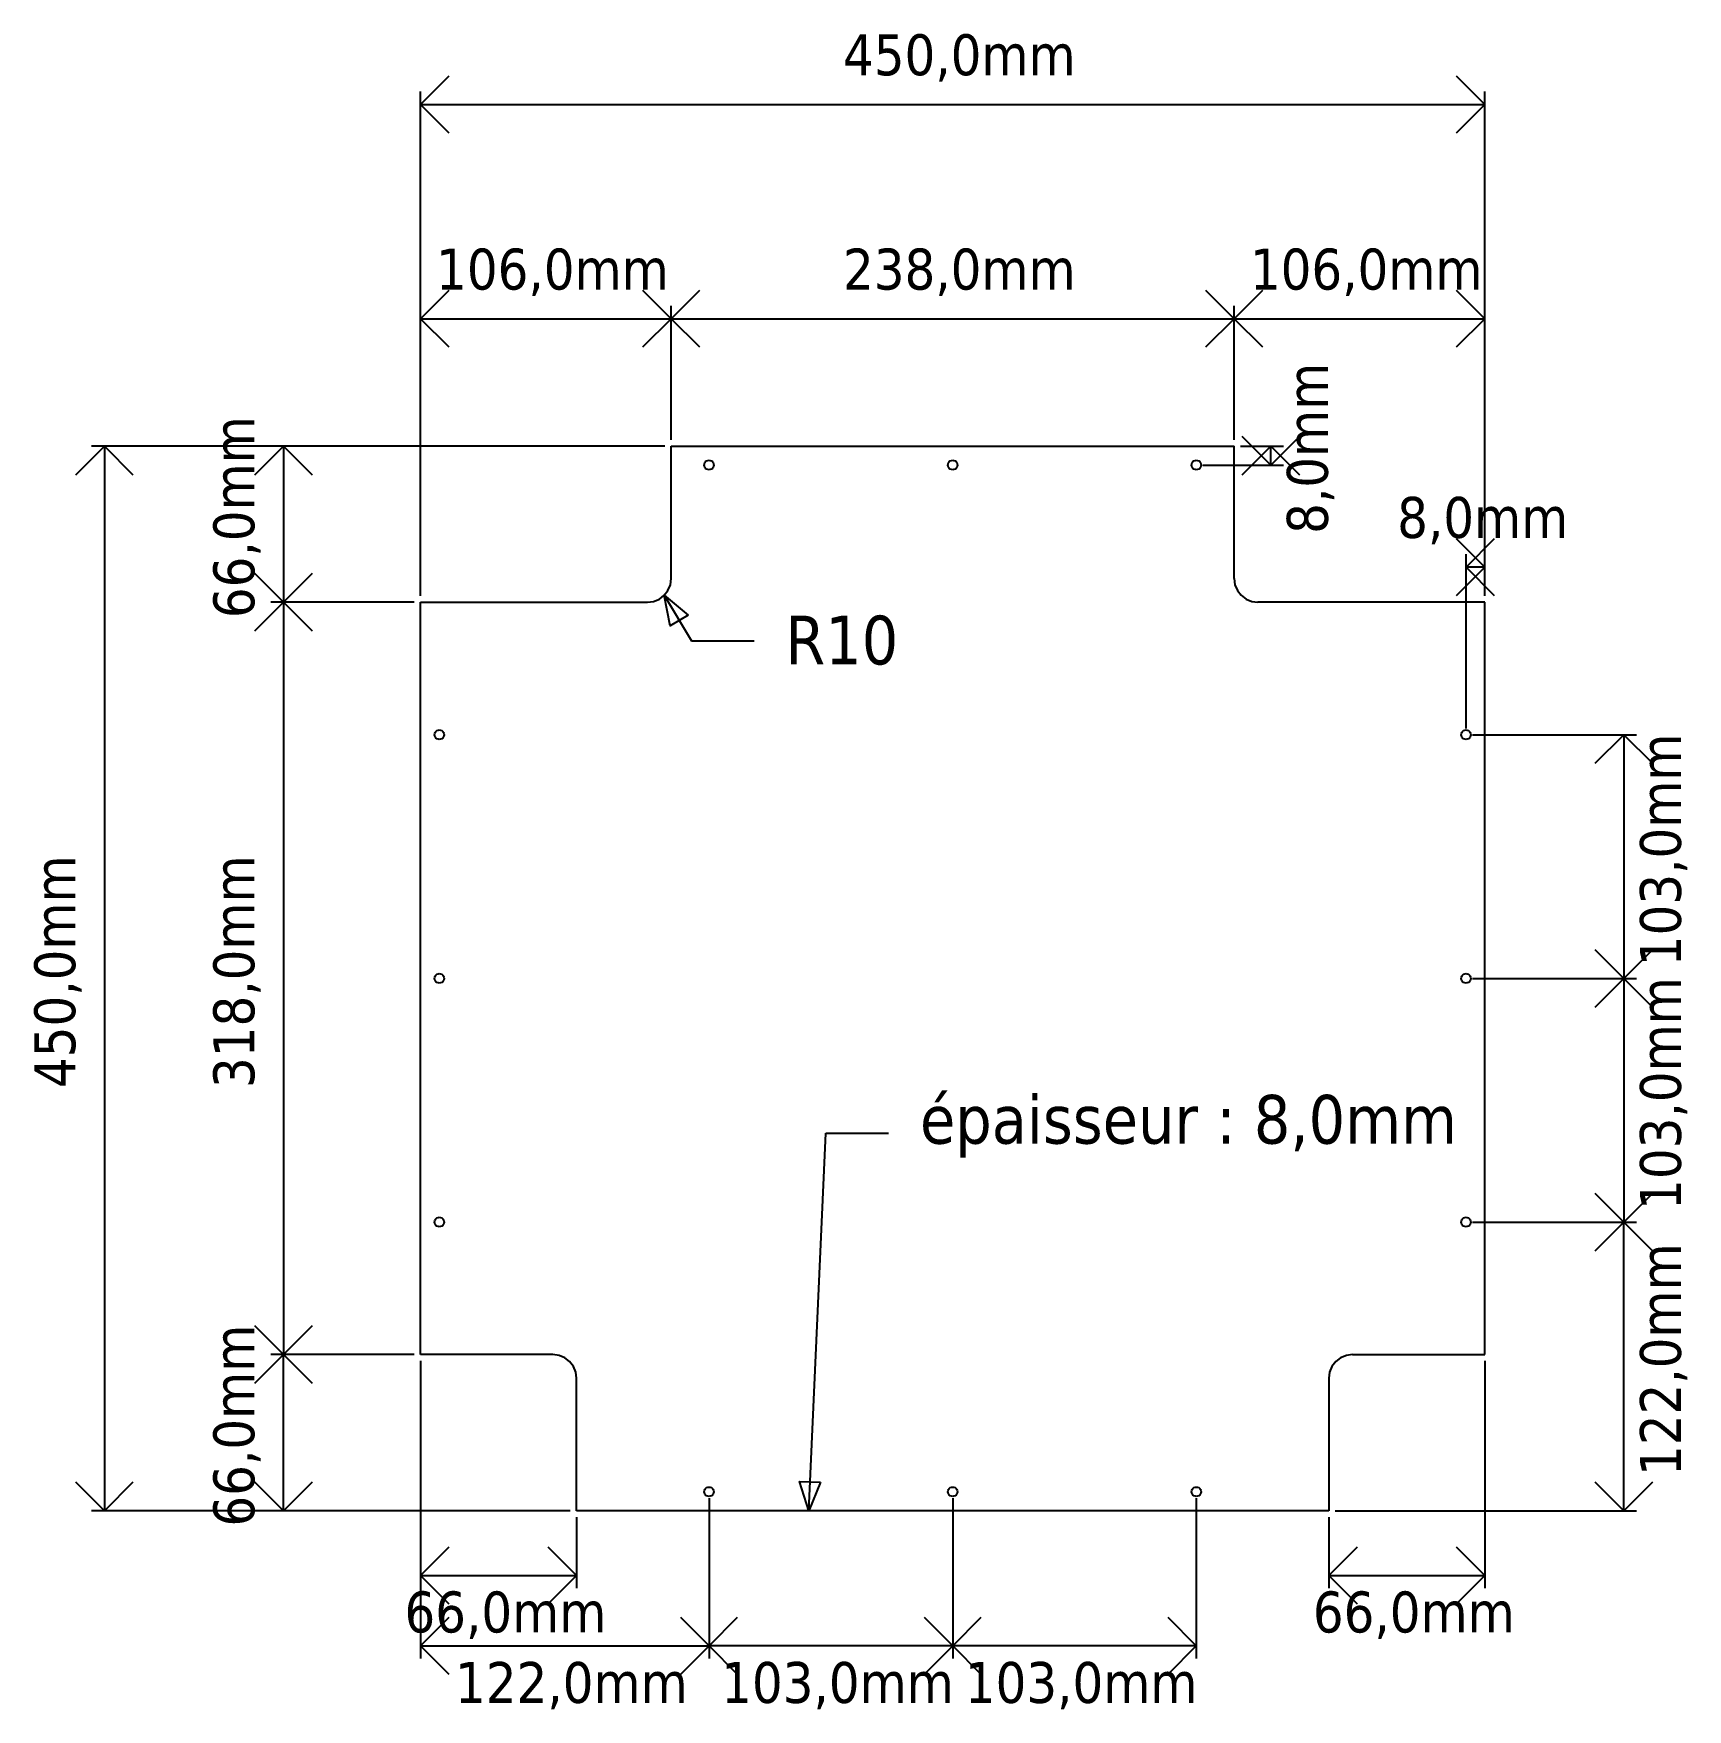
# Model space of a CAD drawing. Extents: x -836 to -137, y -332 to 376.
import ezdxf

# ---------------------------------------------------------------- set-up
doc = ezdxf.new("R2010")
doc.units = 0
doc.header["$MEASUREMENT"] = 0
doc.layers.get('0').update_dxf_attribs({"linetype": 'CONTINUOUS'})
doc.styles.add('TAHOMA', font='Tahoma', dxfattribs={"height": 0.2})

msp = doc.modelspace()

# ---------------------------------------------------------------- linework, layer by layer
at = {"color": 5}
for p, q in [((-672.26, 346.46), (-660.16, 358.56)), ((-234.37, 358.56), (-222.26, 346.46)), ((-672.26, 138.7), (-672.26, 351.84)), ((-222.26, 138.7), (-222.26, 351.84)), ((-660.16, 334.35), (-672.26, 346.46)), ((-672.26, 346.46), (-222.26, 346.46)), ((-222.26, 346.46), (-234.37, 334.35)), ((-672.26, 255.86), (-660.16, 267.97)), ((-578.37, 267.97), (-566.26, 255.86)), ((-566.26, 255.86), (-554.16, 267.97)), ((-340.37, 267.97), (-328.26, 255.86)), ((-328.26, 255.86), (-316.16, 267.97)), ((-234.37, 267.97), (-222.26, 255.86)), ((-672.26, 138.7), (-672.26, 261.24)), ((-660.16, 243.76), (-672.26, 255.86)), ((-672.26, 255.86), (-566.26, 255.86)), ((-566.26, 255.86), (-578.37, 243.76)), ((-566.26, 204.7), (-566.26, 261.24)), ((-566.26, 204.7), (-566.26, 261.24)), ((-554.16, 243.76), (-566.26, 255.86)), ((-566.26, 255.86), (-328.26, 255.86)), ((-328.26, 255.86), (-340.37, 243.76)), ((-328.26, 204.7), (-328.26, 261.24)), ((-328.26, 204.7), (-328.26, 261.24)), ((-316.16, 243.76), (-328.26, 255.86)), ((-328.26, 255.86), (-222.26, 255.86)), ((-222.26, 255.86), (-234.37, 243.76)), ((-222.26, 138.7), (-222.26, 261.24)), ((-312.76, 194.01), (-324.87, 206.12)), ((-300.66, 206.12), (-312.76, 194.01)), ((-817.97, 189.91), (-805.86, 202.01)), ((-568.95, 202.01), (-811.24, 202.01)), ((-805.86, 202.01), (-793.76, 189.91)), ((-805.86, 202.01), (-805.86, -247.99)), ((-742.28, 189.91), (-730.17, 202.01)), ((-568.95, 202.01), (-735.55, 202.01)), ((-730.17, 202.01), (-718.07, 189.91)), ((-730.17, 202.01), (-730.17, 136.01)), ((-325.57, 202.01), (-307.39, 202.01)), ((-324.87, 189.91), (-312.76, 202.01)), ((-312.76, 202.01), (-300.66, 189.91)), ((-312.76, 194.01), (-312.76, 202.01)), ((-341.57, 194.01), (-307.39, 194.01)), ((-234.37, 162.99), (-222.26, 150.89)), ((-230.26, 150.89), (-218.16, 162.99)), ((-230.26, 82.7), (-230.26, 156.27)), ((-222.26, 138.7), (-222.26, 156.27)), ((-222.26, 150.89), (-234.37, 138.78)), ((-218.16, 138.78), (-230.26, 150.89)), ((-222.26, 150.89), (-230.26, 150.89)), ((-730.17, 136.01), (-742.28, 148.12)), ((-718.07, 148.12), (-730.17, 136.01)), ((-742.28, 123.91), (-730.17, 136.01)), ((-674.95, 136.01), (-735.55, 136.01)), ((-674.95, 136.01), (-735.55, 136.01)), ((-730.17, 136.01), (-718.07, 123.91)), ((-730.17, 136.01), (-730.17, -181.99)), ((-569.19, 138.94), (-557.72, 119.63)), ((-557.72, 119.63), (-531.24, 119.63)), ((-227.57, 80.01), (-158.13, 80.01)), ((-175.61, 67.91), (-163.51, 80.01)), ((-163.51, 80.01), (-151.41, 67.91)), ((-163.51, 80.01), (-163.51, -22.99)), ((-163.51, -22.99), (-175.61, -10.88)), ((-151.41, -10.88), (-163.51, -22.99)), ((-227.57, -22.99), (-158.13, -22.99)), ((-227.57, -22.99), (-158.13, -22.99)), ((-175.61, -35.09), (-163.51, -22.99)), ((-163.51, -22.99), (-151.41, -35.09)), ((-163.51, -22.99), (-163.51, -125.99)), ((-508.09, -247.99), (-500.81, -88.42)), ((-500.81, -88.42), (-474.33, -88.42)), ((-163.51, -125.99), (-175.61, -113.88)), ((-151.41, -113.88), (-163.51, -125.99)), ((-227.57, -125.99), (-158.13, -125.99)), ((-227.57, -125.99), (-158.13, -125.99)), ((-175.61, -138.09), (-163.51, -125.99)), ((-163.51, -125.99), (-151.41, -138.09)), ((-163.51, -247.99), (-163.51, -125.99)), ((-730.17, -181.99), (-742.28, -169.88)), ((-718.07, -169.88), (-730.17, -181.99)), ((-742.28, -194.09), (-730.17, -181.99)), ((-674.95, -181.99), (-735.55, -181.99)), ((-674.95, -181.99), (-735.55, -181.99)), ((-730.17, -181.99), (-718.07, -194.09)), ((-730.17, -247.99), (-730.17, -181.99)), ((-672.26, -184.68), (-672.26, -310.54)), ((-672.26, -184.68), (-672.26, -280.74)), ((-222.26, -184.68), (-222.26, -280.74)), ((-805.86, -247.99), (-817.97, -235.88)), ((-793.76, -235.88), (-805.86, -247.99)), ((-730.17, -247.99), (-742.28, -235.88)), ((-718.07, -235.88), (-730.17, -247.99)), ((-163.51, -247.99), (-175.61, -235.88)), ((-151.41, -235.88), (-163.51, -247.99)), ((-550.26, -242.68), (-550.26, -310.54)), ((-550.26, -242.68), (-550.26, -310.54)), ((-447.26, -242.68), (-447.26, -310.54)), ((-447.26, -242.68), (-447.26, -310.54)), ((-344.26, -242.68), (-344.26, -310.54)), ((-608.95, -247.99), (-811.24, -247.99)), ((-608.95, -247.99), (-735.55, -247.99)), ((-606.26, -250.68), (-606.26, -280.74)), ((-288.26, -250.68), (-288.26, -280.74)), ((-285.57, -247.99), (-158.13, -247.99)), ((-672.26, -275.36), (-660.16, -263.26)), ((-618.37, -263.26), (-606.26, -275.36)), ((-288.26, -275.36), (-276.16, -263.26)), ((-234.37, -263.26), (-222.26, -275.36)), ((-660.16, -287.46), (-672.26, -275.36)), ((-672.26, -275.36), (-606.26, -275.36)), ((-606.26, -275.36), (-618.37, -287.46)), ((-276.16, -287.46), (-288.26, -275.36)), ((-288.26, -275.36), (-222.26, -275.36)), ((-222.26, -275.36), (-234.37, -287.46)), ((-672.26, -305.16), (-660.16, -293.05)), ((-562.37, -293.05), (-550.26, -305.16)), ((-550.26, -305.16), (-538.16, -293.05)), ((-459.37, -293.05), (-447.26, -305.16)), ((-447.26, -305.16), (-435.16, -293.05)), ((-356.37, -293.05), (-344.26, -305.16)), ((-660.16, -317.26), (-672.26, -305.16)), ((-672.26, -305.16), (-550.26, -305.16)), ((-550.26, -305.16), (-562.37, -317.26)), ((-538.16, -317.26), (-550.26, -305.16)), ((-447.26, -305.16), (-550.26, -305.16)), ((-447.26, -305.16), (-459.37, -317.26)), ((-435.16, -317.26), (-447.26, -305.16)), ((-344.26, -305.16), (-447.26, -305.16)), ((-344.26, -305.16), (-356.37, -317.26))]:
    msp.add_line(p, q, dxfattribs=at)
for p, q in [((-566.26, 202.01), (-328.26, 202.01)), ((-566.26, 146.01), (-566.26, 202.01)), ((-328.26, 146.01), (-328.26, 202.01)), ((-552.26, 194.01), (-552.19, 194.53)), ((-552.19, 193.49), (-552.26, 194.01)), ((-552.19, 194.53), (-551.99, 195.01)), ((-551.99, 193.01), (-552.19, 193.49)), ((-551.99, 195.01), (-551.68, 195.43)), ((-551.68, 192.6), (-551.99, 193.01)), ((-551.68, 195.43), (-551.26, 195.74)), ((-551.26, 192.28), (-551.68, 192.6)), ((-551.26, 195.74), (-550.78, 195.94)), ((-550.78, 192.08), (-551.26, 192.28)), ((-550.78, 195.94), (-550.26, 196.01)), ((-550.26, 192.01), (-550.78, 192.08)), ((-550.26, 196.01), (-549.74, 195.94)), ((-549.74, 192.08), (-550.26, 192.01)), ((-549.74, 195.94), (-549.26, 195.74)), ((-549.26, 192.28), (-549.74, 192.08)), ((-549.26, 195.74), (-548.85, 195.43)), ((-548.85, 192.6), (-549.26, 192.28)), ((-548.85, 195.43), (-548.53, 195.01)), ((-548.53, 193.01), (-548.85, 192.6)), ((-548.53, 195.01), (-548.33, 194.53)), ((-548.33, 193.49), (-548.53, 193.01)), ((-548.33, 194.53), (-548.26, 194.01)), ((-548.26, 194.01), (-548.33, 193.49)), ((-449.26, 194.01), (-449.19, 194.53)), ((-449.19, 193.49), (-449.26, 194.01)), ((-449.19, 194.53), (-448.99, 195.01)), ((-448.99, 193.01), (-449.19, 193.49)), ((-448.99, 195.01), (-448.68, 195.43)), ((-448.68, 192.6), (-448.99, 193.01)), ((-448.68, 195.43), (-448.26, 195.74)), ((-448.26, 192.28), (-448.68, 192.6)), ((-448.26, 195.74), (-447.78, 195.94)), ((-447.78, 192.08), (-448.26, 192.28)), ((-447.78, 195.94), (-447.26, 196.01)), ((-447.26, 192.01), (-447.78, 192.08)), ((-447.26, 196.01), (-446.74, 195.94)), ((-446.74, 192.08), (-447.26, 192.01)), ((-446.74, 195.94), (-446.26, 195.74)), ((-446.26, 192.28), (-446.74, 192.08)), ((-446.26, 195.74), (-445.85, 195.43)), ((-445.85, 192.6), (-446.26, 192.28)), ((-445.85, 195.43), (-445.53, 195.01)), ((-445.53, 193.01), (-445.85, 192.6)), ((-445.53, 195.01), (-445.33, 194.53)), ((-445.33, 193.49), (-445.53, 193.01)), ((-445.33, 194.53), (-445.26, 194.01)), ((-445.26, 194.01), (-445.33, 193.49)), ((-346.26, 194.01), (-346.19, 194.53)), ((-346.19, 193.49), (-346.26, 194.01)), ((-346.19, 194.53), (-345.99, 195.01)), ((-345.99, 193.01), (-346.19, 193.49)), ((-345.99, 195.01), (-345.68, 195.43)), ((-345.68, 192.6), (-345.99, 193.01)), ((-345.68, 195.43), (-345.26, 195.74)), ((-345.26, 192.28), (-345.68, 192.6)), ((-345.26, 195.74), (-344.78, 195.94)), ((-344.78, 192.08), (-345.26, 192.28)), ((-344.78, 195.94), (-344.26, 196.01)), ((-344.26, 192.01), (-344.78, 192.08)), ((-344.26, 196.01), (-343.74, 195.94)), ((-343.74, 192.08), (-344.26, 192.01)), ((-343.74, 195.94), (-343.26, 195.74)), ((-343.26, 192.28), (-343.74, 192.08)), ((-343.26, 195.74), (-342.85, 195.43)), ((-342.85, 192.6), (-343.26, 192.28)), ((-342.85, 195.43), (-342.53, 195.01)), ((-342.53, 193.01), (-342.85, 192.6)), ((-342.53, 195.01), (-342.33, 194.53)), ((-342.33, 193.49), (-342.53, 193.01)), ((-342.33, 194.53), (-342.26, 194.01)), ((-342.26, 194.01), (-342.33, 193.49)), ((-567.6, 141.01), (-566.6, 143.42)), ((-566.6, 143.42), (-566.26, 146.01)), ((-328.26, 146.01), (-327.92, 143.42)), ((-327.92, 143.42), (-326.92, 141.01)), ((-672.26, 136.01), (-576.26, 136.01)), ((-672.26, -181.99), (-672.26, 136.01)), ((-576.26, 136.01), (-573.67, 136.35)), ((-573.67, 136.35), (-571.26, 137.35)), ((-571.26, 137.35), (-569.19, 138.94)), ((-569.19, 138.94), (-567.6, 141.01)), ((-326.92, 141.01), (-325.33, 138.94)), ((-325.33, 138.94), (-323.26, 137.35)), ((-323.26, 137.35), (-320.85, 136.35)), ((-320.85, 136.35), (-318.26, 136.01)), ((-222.26, 136.01), (-318.26, 136.01)), ((-222.26, -181.99), (-222.26, 136.01)), ((-666.26, 80.01), (-666.19, 80.53)), ((-666.19, 79.49), (-666.26, 80.01)), ((-666.19, 80.53), (-665.99, 81.01)), ((-665.99, 79.01), (-666.19, 79.49)), ((-665.99, 81.01), (-665.68, 81.43)), ((-665.68, 78.6), (-665.99, 79.01)), ((-665.68, 81.43), (-665.26, 81.74)), ((-665.26, 78.28), (-665.68, 78.6)), ((-665.26, 81.74), (-664.78, 81.94)), ((-664.78, 78.08), (-665.26, 78.28)), ((-664.78, 81.94), (-664.26, 82.01)), ((-664.26, 78.01), (-664.78, 78.08)), ((-664.26, 82.01), (-663.74, 81.94)), ((-663.74, 78.08), (-664.26, 78.01)), ((-663.74, 81.94), (-663.26, 81.74)), ((-663.26, 78.28), (-663.74, 78.08)), ((-663.26, 81.74), (-662.85, 81.43)), ((-662.85, 78.6), (-663.26, 78.28)), ((-662.85, 81.43), (-662.53, 81.01)), ((-662.53, 79.01), (-662.85, 78.6)), ((-662.53, 81.01), (-662.33, 80.53)), ((-662.33, 79.49), (-662.53, 79.01)), ((-662.33, 80.53), (-662.26, 80.01)), ((-662.26, 80.01), (-662.33, 79.49)), ((-232.26, 80.01), (-232.19, 80.53)), ((-232.19, 79.49), (-232.26, 80.01)), ((-232.19, 80.53), (-231.99, 81.01)), ((-231.99, 79.01), (-232.19, 79.49)), ((-231.99, 81.01), (-231.68, 81.43)), ((-231.68, 78.6), (-231.99, 79.01)), ((-231.68, 81.43), (-231.26, 81.74)), ((-231.26, 78.28), (-231.68, 78.6)), ((-231.26, 81.74), (-230.78, 81.94)), ((-230.78, 78.08), (-231.26, 78.28)), ((-230.78, 81.94), (-230.26, 82.01)), ((-230.26, 78.01), (-230.78, 78.08)), ((-230.26, 82.01), (-229.74, 81.94)), ((-229.74, 78.08), (-230.26, 78.01)), ((-229.74, 81.94), (-229.26, 81.74)), ((-229.26, 78.28), (-229.74, 78.08)), ((-229.26, 81.74), (-228.85, 81.43)), ((-228.85, 78.6), (-229.26, 78.28)), ((-228.85, 81.43), (-228.53, 81.01)), ((-228.53, 79.01), (-228.85, 78.6)), ((-228.53, 81.01), (-228.33, 80.53)), ((-228.33, 79.49), (-228.53, 79.01)), ((-228.33, 80.53), (-228.26, 80.01)), ((-228.26, 80.01), (-228.33, 79.49)), ((-665.26, -21.26), (-664.78, -21.06)), ((-664.78, -21.06), (-664.26, -20.99)), ((-664.26, -20.99), (-663.74, -21.06)), ((-663.74, -21.06), (-663.26, -21.26)), ((-231.26, -21.26), (-230.78, -21.06)), ((-230.78, -21.06), (-230.26, -20.99)), ((-230.26, -20.99), (-229.74, -21.06)), ((-229.74, -21.06), (-229.26, -21.26)), ((-666.26, -22.99), (-666.19, -22.47)), ((-666.19, -23.51), (-666.26, -22.99)), ((-666.19, -22.47), (-665.99, -21.99)), ((-665.99, -23.99), (-666.19, -23.51)), ((-665.99, -21.99), (-665.68, -21.57)), ((-665.68, -24.4), (-665.99, -23.99)), ((-665.68, -21.57), (-665.26, -21.26)), ((-665.26, -24.72), (-665.68, -24.4)), ((-664.78, -24.92), (-665.26, -24.72)), ((-664.26, -24.99), (-664.78, -24.92)), ((-663.74, -24.92), (-664.26, -24.99)), ((-663.26, -24.72), (-663.74, -24.92)), ((-663.26, -21.26), (-662.85, -21.57)), ((-662.85, -24.4), (-663.26, -24.72)), ((-662.85, -21.57), (-662.53, -21.99)), ((-662.53, -23.99), (-662.85, -24.4)), ((-662.53, -21.99), (-662.33, -22.47)), ((-662.33, -23.51), (-662.53, -23.99)), ((-662.33, -22.47), (-662.26, -22.99)), ((-662.26, -22.99), (-662.33, -23.51)), ((-232.26, -22.99), (-232.19, -22.47)), ((-232.19, -23.51), (-232.26, -22.99)), ((-232.19, -22.47), (-231.99, -21.99)), ((-231.99, -23.99), (-232.19, -23.51)), ((-231.99, -21.99), (-231.68, -21.57)), ((-231.68, -24.4), (-231.99, -23.99)), ((-231.68, -21.57), (-231.26, -21.26)), ((-231.26, -24.72), (-231.68, -24.4)), ((-230.78, -24.92), (-231.26, -24.72)), ((-230.26, -24.99), (-230.78, -24.92)), ((-229.74, -24.92), (-230.26, -24.99)), ((-229.26, -24.72), (-229.74, -24.92)), ((-229.26, -21.26), (-228.85, -21.57)), ((-228.85, -24.4), (-229.26, -24.72)), ((-228.85, -21.57), (-228.53, -21.99)), ((-228.53, -23.99), (-228.85, -24.4)), ((-228.53, -21.99), (-228.33, -22.47)), ((-228.33, -23.51), (-228.53, -23.99)), ((-228.33, -22.47), (-228.26, -22.99)), ((-228.26, -22.99), (-228.33, -23.51)), ((-666.26, -125.99), (-666.19, -125.47)), ((-666.19, -126.51), (-666.26, -125.99)), ((-666.19, -125.47), (-665.99, -124.99)), ((-665.99, -126.99), (-666.19, -126.51)), ((-665.99, -124.99), (-665.68, -124.57)), ((-665.68, -127.4), (-665.99, -126.99)), ((-665.68, -124.57), (-665.26, -124.26)), ((-665.26, -127.72), (-665.68, -127.4)), ((-665.26, -124.26), (-664.78, -124.06)), ((-664.78, -124.06), (-664.26, -123.99)), ((-664.26, -123.99), (-663.74, -124.06)), ((-663.74, -124.06), (-663.26, -124.26)), ((-663.26, -124.26), (-662.85, -124.57)), ((-662.85, -127.4), (-663.26, -127.72)), ((-662.85, -124.57), (-662.53, -124.99)), ((-662.53, -126.99), (-662.85, -127.4)), ((-662.53, -124.99), (-662.33, -125.47)), ((-662.33, -126.51), (-662.53, -126.99)), ((-662.33, -125.47), (-662.26, -125.99)), ((-662.26, -125.99), (-662.33, -126.51)), ((-232.26, -125.99), (-232.19, -125.47)), ((-232.19, -126.51), (-232.26, -125.99)), ((-232.19, -125.47), (-231.99, -124.99)), ((-231.99, -126.99), (-232.19, -126.51)), ((-231.99, -124.99), (-231.68, -124.57)), ((-231.68, -127.4), (-231.99, -126.99)), ((-231.68, -124.57), (-231.26, -124.26)), ((-231.26, -127.72), (-231.68, -127.4)), ((-231.26, -124.26), (-230.78, -124.06)), ((-230.78, -124.06), (-230.26, -123.99)), ((-230.26, -123.99), (-229.74, -124.06)), ((-229.74, -124.06), (-229.26, -124.26)), ((-229.26, -124.26), (-228.85, -124.57)), ((-228.85, -127.4), (-229.26, -127.72)), ((-228.85, -124.57), (-228.53, -124.99)), ((-228.53, -126.99), (-228.85, -127.4)), ((-228.53, -124.99), (-228.33, -125.47)), ((-228.33, -126.51), (-228.53, -126.99)), ((-228.33, -125.47), (-228.26, -125.99)), ((-228.26, -125.99), (-228.33, -126.51)), ((-664.78, -127.92), (-665.26, -127.72)), ((-664.26, -127.99), (-664.78, -127.92)), ((-663.74, -127.92), (-664.26, -127.99)), ((-663.26, -127.72), (-663.74, -127.92)), ((-230.78, -127.92), (-231.26, -127.72)), ((-230.26, -127.99), (-230.78, -127.92)), ((-229.74, -127.92), (-230.26, -127.99)), ((-229.26, -127.72), (-229.74, -127.92)), ((-616.26, -181.99), (-672.26, -181.99)), ((-613.67, -182.33), (-616.26, -181.99)), ((-611.26, -183.33), (-613.67, -182.33)), ((-609.19, -184.92), (-611.26, -183.33)), ((-283.26, -183.33), (-285.33, -184.92)), ((-280.85, -182.33), (-283.26, -183.33)), ((-278.26, -181.99), (-280.85, -182.33)), ((-278.26, -181.99), (-222.26, -181.99)), ((-607.6, -186.99), (-609.19, -184.92)), ((-606.6, -189.4), (-607.6, -186.99)), ((-606.26, -191.99), (-606.6, -189.4)), ((-287.92, -189.4), (-288.26, -191.99)), ((-286.92, -186.99), (-287.92, -189.4)), ((-285.33, -184.92), (-286.92, -186.99)), ((-606.26, -247.99), (-606.26, -191.99)), ((-288.26, -191.99), (-288.26, -247.99)), ((-552.26, -239.99), (-552.19, -239.47)), ((-552.19, -240.51), (-552.26, -239.99)), ((-552.19, -239.47), (-551.99, -238.99)), ((-551.99, -240.99), (-552.19, -240.51)), ((-551.99, -238.99), (-551.68, -238.57)), ((-551.68, -238.57), (-551.26, -238.26)), ((-551.26, -238.26), (-550.78, -238.06)), ((-550.78, -238.06), (-550.26, -237.99)), ((-550.26, -237.99), (-549.74, -238.06)), ((-549.74, -238.06), (-549.26, -238.26)), ((-549.26, -238.26), (-548.85, -238.57)), ((-548.85, -238.57), (-548.53, -238.99)), ((-548.53, -238.99), (-548.33, -239.47)), ((-548.33, -240.51), (-548.53, -240.99)), ((-548.33, -239.47), (-548.26, -239.99)), ((-548.26, -239.99), (-548.33, -240.51)), ((-449.26, -239.99), (-449.19, -239.47)), ((-449.19, -240.51), (-449.26, -239.99)), ((-449.19, -239.47), (-448.99, -238.99)), ((-448.99, -240.99), (-449.19, -240.51)), ((-448.99, -238.99), (-448.68, -238.57)), ((-448.68, -238.57), (-448.26, -238.26)), ((-448.26, -238.26), (-447.78, -238.06)), ((-447.78, -238.06), (-447.26, -237.99)), ((-447.26, -237.99), (-446.74, -238.06)), ((-446.74, -238.06), (-446.26, -238.26)), ((-446.26, -238.26), (-445.85, -238.57)), ((-445.85, -238.57), (-445.53, -238.99)), ((-445.53, -238.99), (-445.33, -239.47)), ((-445.33, -240.51), (-445.53, -240.99)), ((-445.33, -239.47), (-445.26, -239.99)), ((-445.26, -239.99), (-445.33, -240.51)), ((-346.26, -239.99), (-346.19, -239.47)), ((-346.19, -240.51), (-346.26, -239.99)), ((-346.19, -239.47), (-345.99, -238.99)), ((-345.99, -240.99), (-346.19, -240.51)), ((-345.99, -238.99), (-345.68, -238.57)), ((-345.68, -238.57), (-345.26, -238.26)), ((-345.26, -238.26), (-344.78, -238.06)), ((-344.78, -238.06), (-344.26, -237.99)), ((-344.26, -237.99), (-343.74, -238.06)), ((-343.74, -238.06), (-343.26, -238.26)), ((-343.26, -238.26), (-342.85, -238.57)), ((-342.85, -238.57), (-342.53, -238.99)), ((-342.53, -238.99), (-342.33, -239.47)), ((-342.33, -240.51), (-342.53, -240.99)), ((-342.33, -239.47), (-342.26, -239.99)), ((-342.26, -239.99), (-342.33, -240.51)), ((-551.68, -241.4), (-551.99, -240.99)), ((-551.26, -241.72), (-551.68, -241.4)), ((-550.78, -241.92), (-551.26, -241.72)), ((-550.26, -241.99), (-550.78, -241.92)), ((-549.74, -241.92), (-550.26, -241.99)), ((-549.26, -241.72), (-549.74, -241.92)), ((-548.85, -241.4), (-549.26, -241.72)), ((-548.53, -240.99), (-548.85, -241.4)), ((-448.68, -241.4), (-448.99, -240.99)), ((-448.26, -241.72), (-448.68, -241.4)), ((-447.78, -241.92), (-448.26, -241.72)), ((-447.26, -241.99), (-447.78, -241.92)), ((-446.74, -241.92), (-447.26, -241.99)), ((-446.26, -241.72), (-446.74, -241.92)), ((-445.85, -241.4), (-446.26, -241.72)), ((-445.53, -240.99), (-445.85, -241.4)), ((-345.68, -241.4), (-345.99, -240.99)), ((-345.26, -241.72), (-345.68, -241.4)), ((-344.78, -241.92), (-345.26, -241.72)), ((-344.26, -241.99), (-344.78, -241.92)), ((-343.74, -241.92), (-344.26, -241.99)), ((-343.26, -241.72), (-343.74, -241.92)), ((-342.85, -241.4), (-343.26, -241.72)), ((-342.53, -240.99), (-342.85, -241.4)), ((-288.26, -247.99), (-606.26, -247.99))]:
    msp.add_line(p, q)

# ---------------------------------------------------------------- texts
at = {"color": 5, "attachment_point": 7, "style": 'TAHOMA'}
for s, insert, char_height in [('450,0mm', (-493.61, 356), 17.325), ('106,0mm', (-665.61, 265.41), 17.325), ('238,0mm', (-493.61, 265.41), 17.325), ('106,0mm', (-321.61, 265.41), 17.325), ('8,0mm', (-259.36, 160.43), 17.325), ('R10', (-518, 109.35), 20.574), ('épaisseur : 8,0mm', (-461.09, -98.71), 20.5736), ('66,0mm', (-678.99, -302.23), 17.325), ('66,0mm', (-294.99, -302.23), 17.325), ('122,0mm', (-657.61, -332.03), 17.325), ('103,0mm', (-545.11, -332.03), 17.325), ('103,0mm', (-442.11, -332.03), 17.325)]:
    msp.add_mtext(s, dxfattribs=dict(at, insert=insert, char_height=char_height))
at = {"color": 5, "char_height": 17.325, "attachment_point": 7, "rotation": 90, "style": 'TAHOMA'}
for s, insert in [('8,0mm', (-285.9, 164.91)), ('66,0mm', (-739.72, 129.29)), ('103,0mm', (-136.64, -17.83)), ('450,0mm', (-815.41, -69.33)), ('318,0mm', (-739.72, -69.33)), ('103,0mm', (-136.64, -120.83)), ('122,0mm', (-136.64, -233.33)), ('66,0mm', (-739.72, -254.71))]:
    msp.add_mtext(s, dxfattribs=dict(at, insert=insert))

# ---------------------------------------------------------------- meshes
at = {"color": 5}
mesh = msp.add_polyface(dxfattribs=at)
corners = [(-559.04, 130.49), (-566.63, 125.99), (-569.19, 138.94)]
mesh.append_faces([[corners[k] for k in face] for face in [(0, 1, 2)]], dxfattribs={"color": 5})
mesh = msp.add_polyface(dxfattribs=at)
corners = [(-503.13, -236.01), (-508.09, -247.99), (-511.95, -235.61)]
mesh.append_faces([[corners[k] for k in face] for face in [(0, 1, 2)]], dxfattribs={"color": 5})

doc.saveas('drawing.dxf')
